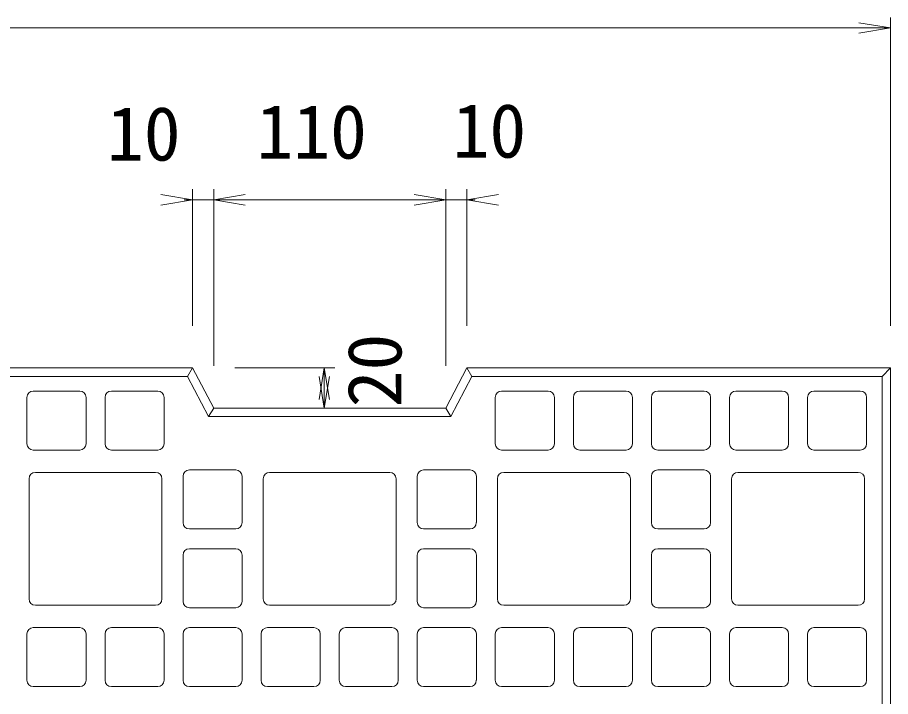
# Model space of a CAD drawing. Units: millimetres, scale not verified. Extents: x 0 to 84100, y 0 to 59400.
# Drawn here: x 64810 to 68948, y 41175 to 44396 of the extents above; entities that cross this region are included whole.
import ezdxf
from ezdxf.enums import TextEntityAlignment as Align

# ---------------------------------------------------------------- set-up
doc = ezdxf.new("R2010")
doc.units = ezdxf.units.MM
doc.header["$LTSCALE"] = 100
for name, color, linetype, lineweight in [('0_2', 7, 'Continuous', 9), ('D-STR', 1, 'Continuous', 18), ('D-STR-DIM（寸法）', 7, 'Continuous', 18), ('D-STR-STR1', 7, 'Continuous', 18), ('D-STR-STR1（構造物）', 7, 'Continuous', 18)]:
    doc.layers.add(name, color=color, linetype=linetype, lineweight=lineweight)
doc.styles.add('ＭＳ ゴシック', font='')
doc.styles.get('ＭＳ ゴシック').set_extended_font_data('MS Gothic')

msp = doc.modelspace()

# ---------------------------------------------------------------- linework, layer by layer
at = {"layer": '0_2'}
for p, q in [((68798.1, 44370.5), (68948.1, 44345.5)), ((68948.1, 44345.5), (68798.1, 44320.5)), ((65489.8, 43555.5), (65639.8, 43530.5)), ((65739.8, 43530.5), (65889.8, 43555.5)), ((66689.8, 43555.5), (66839.8, 43530.5)), ((66939.8, 43530.5), (67089.8, 43555.5)), ((65639.8, 43530.5), (65489.8, 43505.5)), ((65889.8, 43505.5), (65739.8, 43530.5)), ((66839.8, 43530.5), (66689.8, 43505.5)), ((67089.8, 43505.5), (66939.8, 43530.5)), ((66239.2, 42583.1), (66264.2, 42733.1)), ((66264.2, 42733.1), (66289.2, 42583.1)), ((66264.2, 42543.1), (66239.2, 42693.1)), ((66289.2, 42693.1), (66264.2, 42543.1))]:
    msp.add_line(p, q, dxfattribs=at)
at = {"layer": '0_2', "lineweight": 18}
for p, q in [((68948.1, 44345.5), (68928.1, 44345.5)), ((65639.8, 43530.5), (65619.8, 43530.5)), ((65739.8, 43530.5), (65759.8, 43530.5)), ((66839.8, 43530.5), (66819.8, 43530.5)), ((66939.8, 43530.5), (66959.8, 43530.5)), ((66264.2, 42733.1), (66264.2, 42713.1)), ((66264.2, 42543.1), (66264.2, 42563.1))]:
    msp.add_line(p, q, dxfattribs=at)
at = {"layer": 'D-STR'}
for p, q in [((63631.4, 42733.1), (65639.8, 42733.1)), ((65639.8, 42733.1), (65739.8, 42543.1)), ((66939.8, 42733.1), (66839.8, 42543.1)), ((66939.8, 42733.1), (68948.1, 42733.1)), ((68948.1, 42733.1), (68948.1, 37748.9)), ((65739.8, 42543.1), (66839.8, 42543.1))]:
    msp.add_line(p, q, dxfattribs=at)
at = {"layer": 'D-STR-DIM（寸法）'}
for p, q in [((68948.1, 42933.1), (68948.1, 44395.5)), ((63651.4, 44345.5), (68928.1, 44345.5)), ((65639.8, 42933.1), (65639.8, 43580.5)), ((65739.8, 42743.1), (65739.8, 43580.5)), ((66839.8, 42743.1), (66839.8, 43580.5)), ((66939.8, 42933.1), (66939.8, 43580.5)), ((65619.8, 43530.5), (65599.8, 43530.5)), ((65739.8, 43530.5), (65639.8, 43530.5)), ((65759.8, 43530.5), (66819.8, 43530.5)), ((66839.8, 43530.5), (66939.8, 43530.5)), ((66959.8, 43530.5), (66979.8, 43530.5)), ((65839.8, 42733.1), (66314.2, 42733.1)), ((66264.2, 42713.1), (66264.2, 42563.1)), ((66316.4, 42543.1), (66314.2, 42543.1))]:
    msp.add_line(p, q, dxfattribs=at)
at = {"layer": 'D-STR-STR1'}
for p, q in [((65639.8, 42733.1), (65615.5, 42693.2)), ((66964, 42693.2), (66939.8, 42733.1)), ((68948.1, 42733.1), (68908.1, 42693.2)), ((63671.4, 42693.2), (65615.5, 42693.2)), ((65615.5, 42693.2), (65715.6, 42503.1)), ((66964, 42693.2), (66863.9, 42503.1)), ((66964, 42693.2), (68908.1, 42693.2)), ((68908.1, 42693.2), (68908.1, 37788.9)), ((65739.8, 42543.1), (65715.6, 42503.1)), ((66863.9, 42503.1), (66839.8, 42543.1)), ((65715.6, 42503.1), (66863.9, 42503.1))]:
    msp.add_line(p, q, dxfattribs=at)
at = {"layer": 'D-STR-STR1（構造物）'}
for p, q in [((64854.8, 42373.9), (64854.8, 42593.9)), ((65104.8, 42623.9), (64884.8, 42623.9)), ((65134.8, 42373.9), (65134.8, 42593.9)), ((65224.8, 42373.9), (65224.8, 42593.9)), ((65254.8, 42623.9), (65474.8, 42623.9)), ((65504.8, 42373.9), (65504.8, 42593.9)), ((67074.8, 42373.9), (67074.8, 42593.9)), ((67324.8, 42623.9), (67104.8, 42623.9)), ((67354.8, 42373.9), (67354.8, 42593.9)), ((67444.8, 42373.9), (67444.8, 42593.9)), ((67474.8, 42623.9), (67694.8, 42623.9)), ((67724.8, 42373.9), (67724.8, 42593.9)), ((67814.8, 42593.9), (67814.8, 42373.9)), ((68064.8, 42623.9), (67844.8, 42623.9)), ((68094.8, 42593.9), (68094.8, 42373.9)), ((68184.8, 42373.9), (68184.8, 42593.9)), ((68434.8, 42623.9), (68214.8, 42623.9)), ((68464.8, 42373.9), (68464.8, 42593.9)), ((68554.8, 42373.9), (68554.8, 42593.9)), ((68584.8, 42623.9), (68804.8, 42623.9)), ((68834.8, 42373.9), (68834.8, 42593.9)), ((65104.8, 42343.9), (64884.8, 42343.9)), ((65254.8, 42343.9), (65474.8, 42343.9)), ((67324.8, 42343.9), (67104.8, 42343.9)), ((67474.8, 42343.9), (67694.8, 42343.9)), ((68064.8, 42343.9), (67844.8, 42343.9)), ((68434.8, 42343.9), (68214.8, 42343.9)), ((68584.8, 42343.9), (68804.8, 42343.9)), ((65464.8, 42237.9), (64894.8, 42237.9)), ((65594.8, 42219.9), (65594.8, 41999.9)), ((65844.8, 42249.9), (65624.8, 42249.9)), ((65874.8, 42219.9), (65874.8, 41999.9)), ((66574.8, 42237.9), (66004.8, 42237.9)), ((66704.8, 42219.9), (66704.8, 41999.9)), ((66734.8, 42249.9), (66954.8, 42249.9)), ((66984.8, 42219.9), (66984.8, 41999.9)), ((67114.8, 42237.9), (67684.8, 42237.9)), ((67814.8, 42219.9), (67814.8, 41999.9)), ((68064.8, 42249.9), (67844.8, 42249.9)), ((68094.8, 42219.9), (68094.8, 41999.9)), ((68224.8, 42237.9), (68794.8, 42237.9)), ((64864.8, 41637.9), (64864.8, 42207.9)), ((65494.8, 41637.9), (65494.8, 42207.9)), ((65974.8, 41637.9), (65974.8, 42207.9)), ((66604.8, 41637.9), (66604.8, 42207.9)), ((67084.8, 41637.9), (67084.8, 42207.9)), ((67714.8, 41637.9), (67714.8, 42207.9)), ((68194.8, 41637.9), (68194.8, 42207.9)), ((68824.8, 41637.9), (68824.8, 42207.9)), ((65844.8, 41969.9), (65624.8, 41969.9)), ((66734.8, 41969.9), (66954.8, 41969.9)), ((68064.8, 41969.9), (67844.8, 41969.9)), ((65594.8, 41845.9), (65594.8, 41625.9)), ((65844.8, 41875.9), (65624.8, 41875.9)), ((65874.8, 41845.9), (65874.8, 41625.9)), ((66704.8, 41845.9), (66704.8, 41625.9)), ((66734.8, 41875.9), (66954.8, 41875.9)), ((66984.8, 41845.9), (66984.8, 41625.9)), ((67814.8, 41845.9), (67814.8, 41625.9)), ((68064.8, 41875.9), (67844.8, 41875.9)), ((68094.8, 41845.9), (68094.8, 41625.9)), ((65464.8, 41607.9), (64894.8, 41607.9)), ((65844.8, 41595.9), (65624.8, 41595.9)), ((66574.8, 41607.9), (66004.8, 41607.9)), ((66734.8, 41595.9), (66954.8, 41595.9)), ((67114.8, 41607.9), (67684.8, 41607.9)), ((68064.8, 41595.9), (67844.8, 41595.9)), ((68224.8, 41607.9), (68794.8, 41607.9)), ((64854.8, 41471.9), (64854.8, 41251.9)), ((65104.8, 41501.9), (64884.8, 41501.9)), ((65134.8, 41471.9), (65134.8, 41251.9)), ((65224.8, 41471.9), (65224.8, 41251.9)), ((65254.8, 41501.9), (65474.8, 41501.9)), ((65504.8, 41471.9), (65504.8, 41251.9)), ((65594.8, 41471.9), (65594.8, 41251.9)), ((65844.8, 41501.9), (65624.8, 41501.9)), ((65874.8, 41471.9), (65874.8, 41251.9)), ((65964.8, 41471.9), (65964.8, 41251.9)), ((66214.8, 41501.9), (65994.8, 41501.9)), ((66244.8, 41471.9), (66244.8, 41251.9)), ((66334.8, 41471.9), (66334.8, 41251.9)), ((66364.8, 41501.9), (66584.8, 41501.9)), ((66614.8, 41471.9), (66614.8, 41251.9)), ((66704.8, 41471.9), (66704.8, 41251.9)), ((66734.8, 41501.9), (66954.8, 41501.9)), ((66984.8, 41471.9), (66984.8, 41251.9)), ((67074.8, 41471.9), (67074.8, 41251.9)), ((67324.8, 41501.9), (67104.8, 41501.9)), ((67354.8, 41471.9), (67354.8, 41251.9)), ((67444.8, 41471.9), (67444.8, 41251.9)), ((67474.8, 41501.9), (67694.8, 41501.9)), ((67724.8, 41471.9), (67724.8, 41251.9)), ((67814.8, 41471.9), (67814.8, 41251.9)), ((68064.8, 41501.9), (67844.8, 41501.9)), ((68094.8, 41471.9), (68094.8, 41251.9)), ((68184.8, 41471.9), (68184.8, 41251.9)), ((68434.8, 41501.9), (68214.8, 41501.9)), ((68464.8, 41471.9), (68464.8, 41251.9)), ((68554.8, 41471.9), (68554.8, 41251.9)), ((68584.8, 41501.9), (68804.8, 41501.9)), ((68834.8, 41471.9), (68834.8, 41251.9)), ((65104.8, 41221.9), (64884.8, 41221.9)), ((65254.8, 41221.9), (65474.8, 41221.9)), ((65844.8, 41221.9), (65624.8, 41221.9)), ((66214.8, 41221.9), (65994.8, 41221.9)), ((66364.8, 41221.9), (66584.8, 41221.9)), ((66734.8, 41221.9), (66954.8, 41221.9)), ((67324.8, 41221.9), (67104.8, 41221.9)), ((67474.8, 41221.9), (67694.8, 41221.9)), ((68064.8, 41221.9), (67844.8, 41221.9)), ((68434.8, 41221.9), (68214.8, 41221.9)), ((68584.8, 41221.9), (68804.8, 41221.9))]:
    msp.add_line(p, q, dxfattribs=at)
for centre, start, end in [((64884.7, 42593.9), 90, 180), ((65104.8, 42593.9), 360, 90), ((65254.8, 42593.9), 90, 180), ((65474.7, 42593.9), 360, 90), ((67104.8, 42593.9), 90, 180), ((67324.8, 42593.9), 360, 90), ((67474.8, 42593.9), 90, 180), ((67694.8, 42593.9), 360, 90), ((67844.8, 42593.9), 90, 180), ((68064.8, 42593.9), 360, 90), ((68214.8, 42593.9), 90, 180), ((68434.8, 42593.9), 360, 90), ((68584.8, 42593.9), 90, 180), ((68804.8, 42593.9), 360, 90), ((64884.8, 42373.9), 180, 270), ((65104.7, 42373.9), 270, 0), ((65254.7, 42373.9), 180, 270), ((65474.8, 42373.9), 270, 0), ((67104.8, 42373.9), 180, 270), ((67324.8, 42373.9), 270, 0), ((67474.8, 42373.9), 180, 270), ((67694.8, 42373.9), 270, 0), ((67844.8, 42373.9), 180, 270), ((68064.8, 42373.9), 270, 0), ((68214.8, 42373.9), 180, 270), ((68434.8, 42373.9), 270, 0), ((68584.8, 42373.9), 180, 270), ((68804.8, 42373.9), 270, 0), ((64894.8, 42207.9), 90, 180), ((65464.7, 42207.9), 360, 90), ((65624.8, 42219.9), 90, 180), ((65844.8, 42219.9), 360, 90), ((66004.8, 42207.9), 90, 180), ((66574.7, 42207.9), 360, 90), ((66734.8, 42219.9), 90, 180), ((66954.8, 42219.9), 360, 90), ((67114.8, 42207.9), 90, 180), ((67684.8, 42207.9), 360, 90), ((67844.8, 42219.9), 90, 180), ((68064.8, 42219.9), 360, 90), ((68224.8, 42207.9), 90, 180), ((68794.8, 42207.9), 360, 90), ((65624.8, 41999.9), 180, 270), ((65844.8, 41999.9), 270, 0), ((66734.8, 41999.9), 180, 270), ((66954.7, 41999.9), 270, 0), ((67844.8, 41999.9), 180, 270), ((68064.8, 41999.9), 270, 0), ((65624.8, 41845.9), 90, 180), ((65844.8, 41845.9), 360, 90), ((66734.7, 41845.9), 90, 180), ((66954.8, 41845.9), 360, 90), ((67844.8, 41845.9), 90, 180), ((68064.8, 41845.9), 360, 90), ((64894.7, 41637.9), 180, 270), ((65464.8, 41637.9), 270, 0), ((66004.7, 41637.9), 180, 270), ((66574.8, 41637.9), 270, 0), ((67114.8, 41637.9), 180, 270), ((67684.8, 41637.9), 270, 0), ((68224.8, 41637.9), 180, 270), ((68794.8, 41637.9), 270, 0), ((65624.8, 41625.9), 180, 270), ((65844.8, 41625.9), 270, 0), ((66734.8, 41625.9), 180, 270), ((66954.7, 41625.9), 270, 0), ((67844.8, 41625.9), 180, 270), ((68064.8, 41625.9), 270, 0), ((64884.8, 41471.9), 90, 180), ((65104.7, 41471.9), 360, 90), ((65254.7, 41471.9), 90, 180), ((65474.8, 41471.9), 360, 90), ((65624.8, 41471.9), 90, 180), ((65844.8, 41471.9), 360, 90), ((65994.8, 41471.9), 90, 180), ((66214.7, 41471.9), 360, 90), ((66364.7, 41471.9), 90, 180), ((66584.8, 41471.9), 360, 90), ((66734.7, 41471.9), 90, 180), ((66954.8, 41471.9), 360, 90), ((67104.8, 41471.9), 90, 180), ((67324.8, 41471.9), 360, 90), ((67474.8, 41471.9), 90, 180), ((67694.8, 41471.9), 360, 90), ((67844.8, 41471.9), 90, 180), ((68064.8, 41471.9), 360, 90), ((68214.8, 41471.9), 90, 180), ((68434.8, 41471.9), 360, 90), ((68584.8, 41471.9), 90, 180), ((68804.8, 41471.9), 360, 90), ((64884.7, 41251.9), 180, 270), ((65104.8, 41251.9), 270, 0), ((65254.8, 41251.9), 180, 270), ((65474.7, 41251.9), 270, 0), ((65624.8, 41251.9), 180, 270), ((65844.8, 41251.9), 270, 0), ((65994.7, 41251.9), 180, 270), ((66214.8, 41251.9), 270, 0), ((66364.8, 41251.9), 180, 270), ((66584.7, 41251.9), 270, 0), ((66734.8, 41251.9), 180, 270), ((66954.7, 41251.9), 270, 0), ((67104.8, 41251.9), 180, 270), ((67324.8, 41251.9), 270, 0), ((67474.8, 41251.9), 180, 270), ((67694.8, 41251.9), 270, 0), ((67844.8, 41251.9), 180, 270), ((68064.8, 41251.9), 270, 0), ((68214.8, 41251.9), 180, 270), ((68434.8, 41251.9), 270, 0), ((68584.8, 41251.9), 180, 270), ((68804.8, 41251.9), 270, 0)]:
    msp.add_arc(centre, 30, start, end, dxfattribs=at)

# ---------------------------------------------------------------- texts
at = {"layer": 'D-STR-DIM（寸法）', "style": 'ＭＳ ゴシック'}
for s, p in [('10', (65233.9, 43639.6)), ('110', (65942.4, 43648.9)), ('10', (66872.1, 43653.6))]:
    msp.add_text(s, height=256.6, dxfattribs=at).set_placement(p, align=Align.BOTTOM_LEFT)
msp.add_text('20', height=256.6, rotation=90, dxfattribs=at).set_placement((66707, 42546.5), align=Align.BOTTOM_LEFT)

doc.saveas('drawing.dxf')
